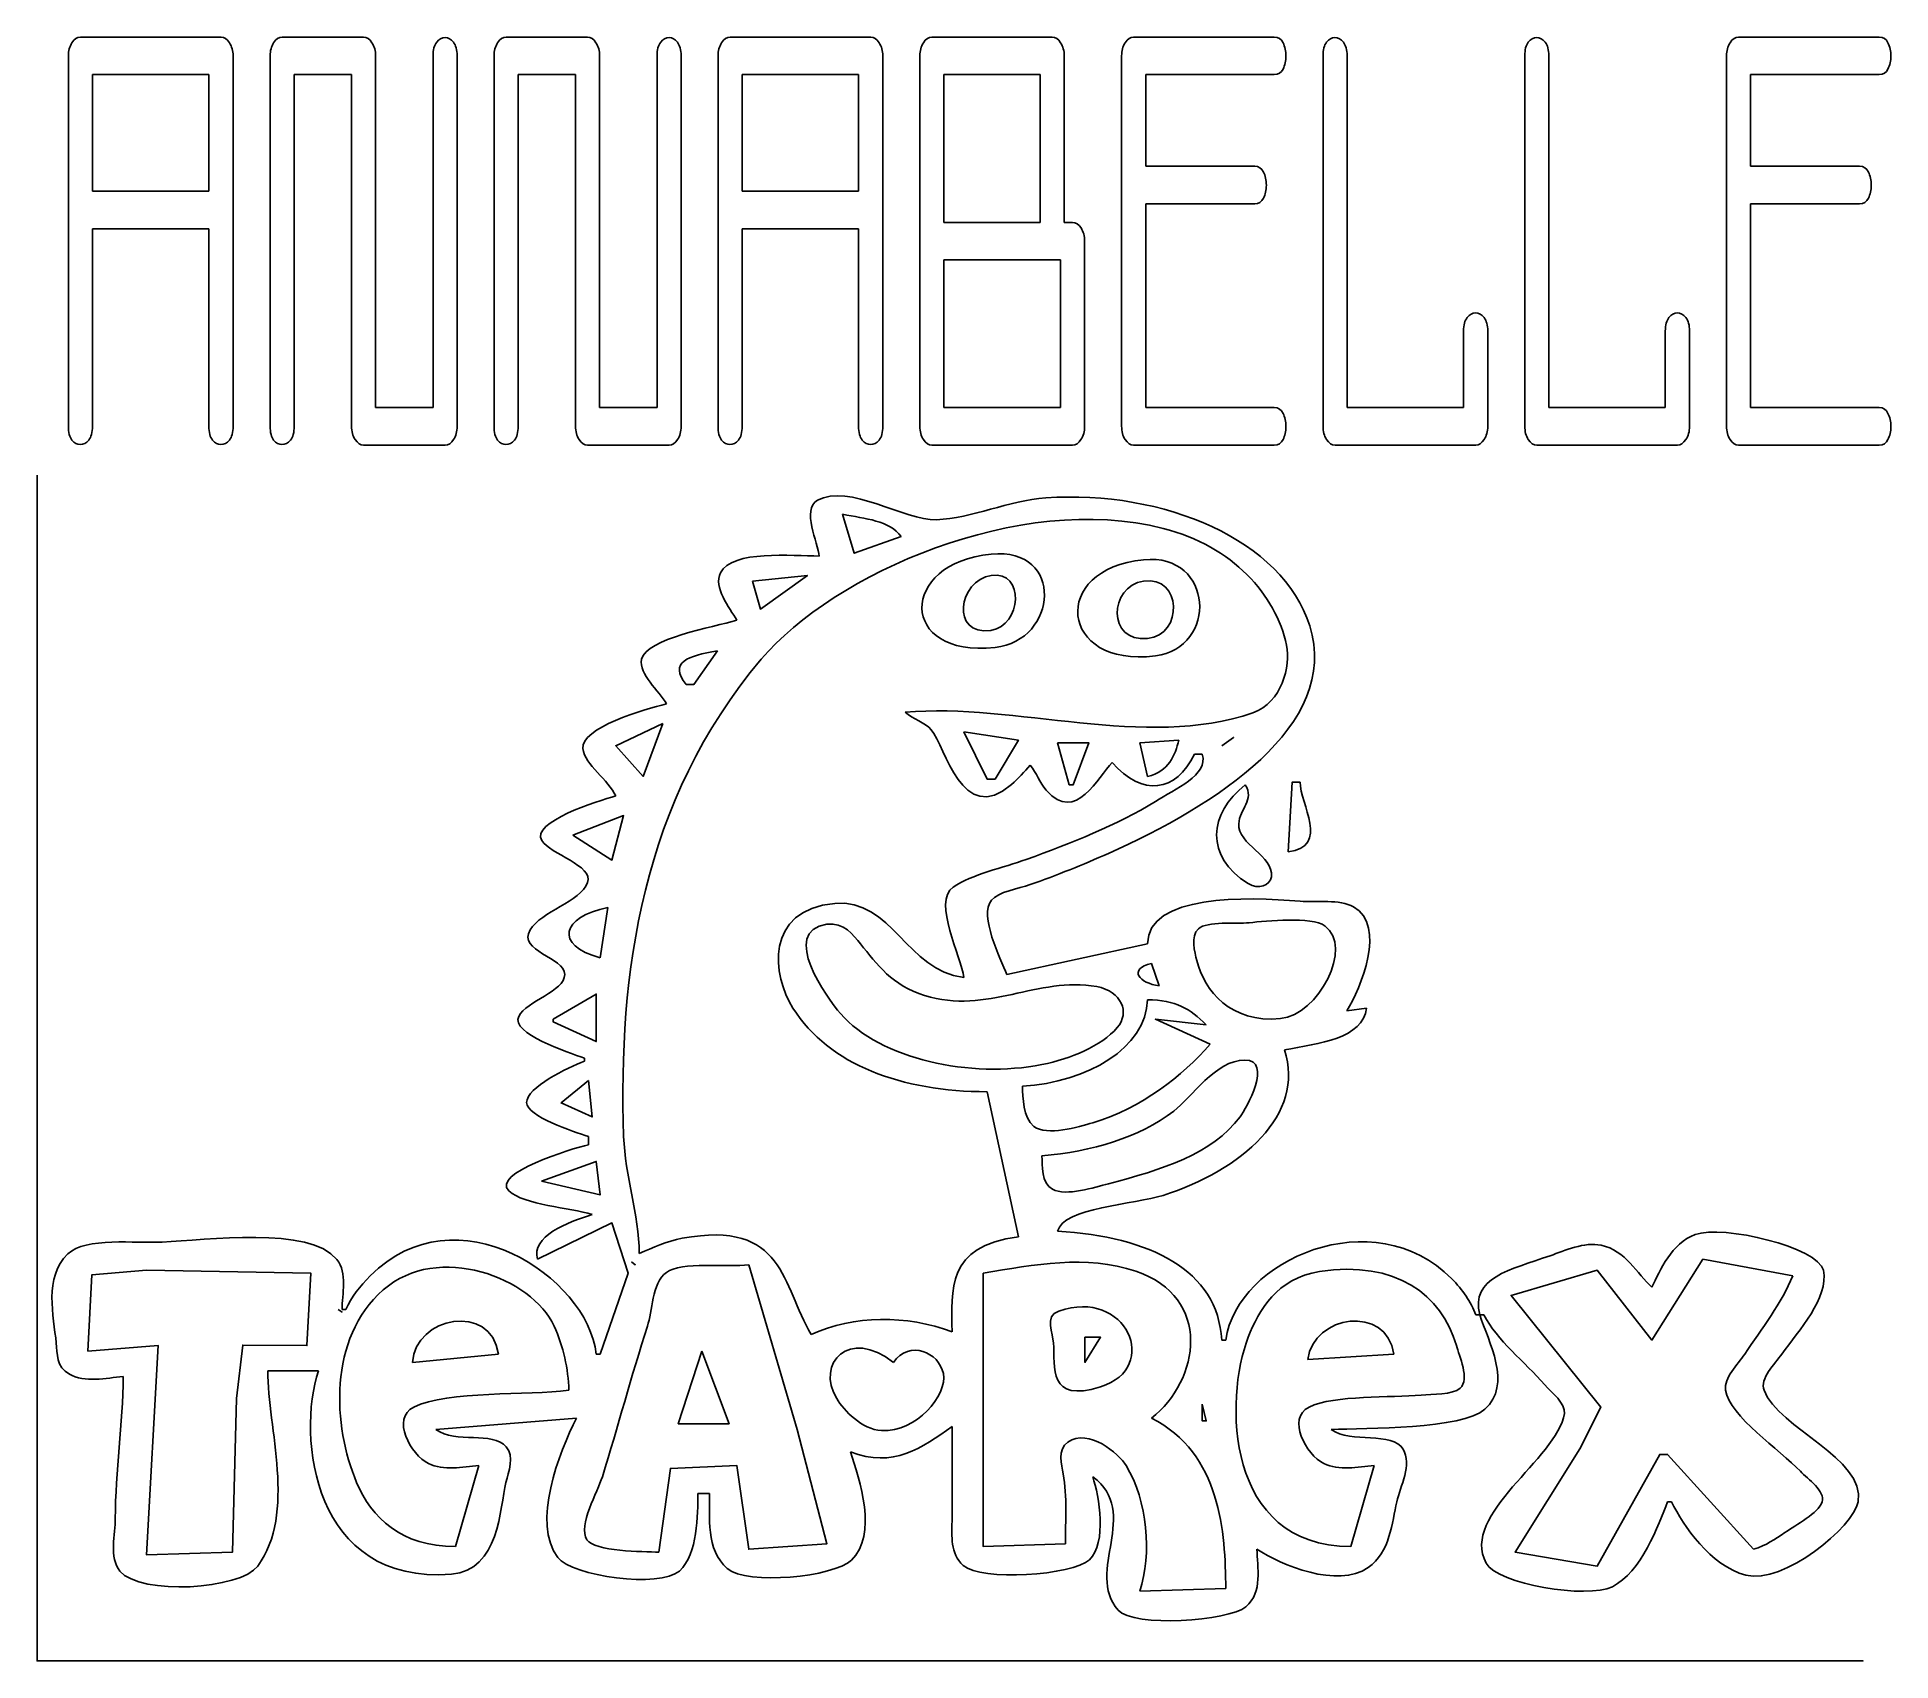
# Model space of a CAD drawing. Extents: x 5.5 to 95.9, y -1.2 to 78.
import ezdxf

# ---------------------------------------------------------------- set-up
doc = ezdxf.new("R2010")
doc.units = 0
doc.layers.add('Layer_1', color=7, linetype='CONTINUOUS')

msp = doc.modelspace()

# ---------------------------------------------------------------- linework, layer by layer
at = {"layer": 'Layer_1', "color": 7}
for points in [[(14.437309, 78.039146), (14.437309, 78.039146)], [(46.131899, 78.039146), (46.131899, 78.039146)], [(24.776428, 77.124719), (24.776428, 77.124719)], [(35.702482, 77.124719), (35.702482, 77.124719)], [(8.161599, 70.512704), (8.161599, 70.512704)], [(39.85619, 70.512704), (39.85619, 70.512704)], [(49.698669, 68.993347), (49.698669, 68.993347)], [(55.974379, 68.993347), (55.974379, 68.993347)], [(49.698669, 67.164493), (49.698669, 67.164493)], [(75.045312, 63.689668), (75.045312, 63.689668)], [(84.887792, 63.689668), (84.887792, 63.689668)], [(65.816858, 59.961618), (65.816858, 59.961618)], [(95.326238, 59.961618), (95.326238, 59.961618)], [(40.366298, 51.492032), (40.74777, 50.130659), (43.036601, 51.764306)], [(35.979374, 44.549024), (33.690543, 43.459923), (35.025694, 41.962412)], [(50.666036, 44.140612), (51.810449, 41.826275), (52.191921, 41.826275), (53.336337, 43.732199)], [(55.243696, 43.596061), (55.815904, 41.553999), (56.00664, 41.553999), (56.769583, 43.596061)], [(63.254603, 43.459923), (63.826811, 43.868335)], [(31.592449, 39.103529), (33.499807, 37.87829), (34.072015, 40.05649)], [(30.638775, 30.11844), (30.638775, 29.982306), (32.73687, 29.029343), (32.73687, 31.343679)], [(32.355398, 27.123422), (31.020247, 26.034323), (32.546134, 25.353635)], [(30.066567, 22.222476), (32.927606, 21.541788), (32.73687, 23.175437)], [(34.453493, 18.274492), (34.644229, 18.138358)], [(7.941206, 13.918105), (11.374452, 14.190379), (10.802245, 3.980072), (14.998433, 4.116207), (15.189169, 11.603767), (15.494995, 14.221279), (18.622415, 14.190364), (18.813151, 17.729937), (10.802245, 17.866071), (8.137244, 17.647843)], [(20.148303, 15.960148), (20.339038, 15.824013)], [(56.578847, 14.59879), (56.578847, 13.373553), (57.34179, 14.59879)], [(37.886733, 13.918103), (39.221882, 10.37853), (36.742317, 10.37853)], [(62.300924, 11.331491), (62.300924, 10.514666), (62.49166, 10.514666)]]:
    msp.add_lwpolyline(points, close=True, dxfattribs=at)
for points in [[(5.461634, 56.665255), (5.461634, -1.193152), (94.535283, -1.193152), (5.461634, -1.193152), (5.461634, -1.193152)], [(44.753246, 54.759326), (45.325453, 52.853402), (47.614283, 53.670227)], [(37.123789, 46.454948), (37.50526, 46.454948), (38.649677, 48.088595)], [(61.156508, 43.732196), (59.249149, 43.596058)], [(59.249149, 43.596058), (59.630621, 41.962408)], [(62.300926, 43.051509), (61.919454, 43.051509)], [(66.497112, 38.286701), (66.687848, 41.690137), (67.06932, 41.690137)], [(32.927599, 33.113482), (33.309071, 35.563954)], [(52.764129, 32.296655), (59.630621, 33.794167)], [(60.202835, 31.752088), (59.821363, 32.841189)], [(62.682401, 28.89321), (60.012099, 30.118447), (62.491665, 29.846171)], [(69.358149, 30.526869), (70.311831, 30.663004)], [(32.164673, 28.076394), (32.164673, 28.212528)], [(53.336358, 19.499731), (51.810453, 26.578879)], [(32.355409, 23.992272), (32.355409, 24.400684)], [(32.736881, 13.781965), (32.927617, 13.781965), (34.303012, 17.72995), (33.499824, 20.180425), (29.875842, 18.410637)], [(35.788642, 4.116191), (36.36085, 8.200315), (39.603358, 8.336449), (40.175566, 4.252326), (43.990284, 4.5246), (42.540692, 10.106235), (40.175566, 18.138344)], [(86.71512, 18.410627), (84.235548, 14.462641), (81.565257, 17.866077), (77.369059, 16.640841), (81.750078, 11.195344), (80.721442, 9.153281), (77.559792, 4.116196), (81.565257, 3.43551), (84.617028, 8.881008), (84.998495, 8.881008), (89.194692, 4.252334)], [(91.102052, 17.593804), (86.71512, 18.410627)], [(51.619721, 17.729942), (51.619721, 4.388474), (55.625173, 4.524609)], [(20.339049, 15.960163), (20.529785, 15.960163)], [(75.652427, 15.687887), (75.843174, 15.687887)], [(76.033908, 15.687887), (75.843174, 15.687887)], [(27.968472, 13.781945), (23.772284, 13.373532)], [(63.254603, 14.46265), (63.445339, 14.46265)], [(71.646982, 13.781945), (67.450797, 13.50967)], [(19.194599, 12.965144), (16.715033, 12.965144)], [(31.783186, 10.650808), (24.916694, 10.106257)], [(50.093828, 5.613723), (50.093828, 10.242395)], [(25.870377, 4.388464), (27.014792, 8.336449)], [(69.548889, 4.388467), (70.693302, 8.336453)], [(38.26821, 6.975098), (37.695998, 6.975098)], [(85.189222, 6.566681), (84.998488, 6.566681)], [(59.249153, 2.210273), (63.445344, 2.346407)]]:
    msp.add_lwpolyline(points, dxfattribs=at)
for points in [[(7.159292, 77.757784), (7.273669, 77.945359), (7.412126, 78.039146), (7.574663, 78.039146)], [(7.574663, 78.039146), (9.862211, 78.039146), (12.14976, 78.039146), (14.437309, 78.039146)], [(14.437309, 78.039146), (14.593826, 78.039146), (14.729273, 77.945359), (14.84365, 77.757784)], [(17.001772, 77.757784), (17.116149, 77.945359), (17.254606, 78.039146), (17.417142, 78.039146)], [(17.417142, 78.039146), (18.741512, 78.039146), (20.065883, 78.039146), (21.390253, 78.039146)], [(21.390253, 78.039146), (21.54677, 78.039146), (21.682217, 77.945359), (21.796595, 77.757784)], [(24.776428, 77.124719), (24.776428, 77.41546), (24.836626, 77.635861), (24.957023, 77.78592)], [(24.957023, 77.78592), (25.07742, 77.93598), (25.212868, 78.01101), (25.363365, 78.01101)], [(25.363365, 78.01101), (25.519881, 78.01101), (25.655328, 77.93598), (25.769705, 77.78592)], [(25.769705, 77.78592), (25.890103, 77.635861), (25.950302, 77.41546), (25.950302, 77.124719)], [(27.927827, 77.757784), (28.042204, 77.945359), (28.180661, 78.039146), (28.343198, 78.039146)], [(28.343198, 78.039146), (29.667568, 78.039146), (30.991939, 78.039146), (32.316309, 78.039146)], [(32.316309, 78.039146), (32.472825, 78.039146), (32.608272, 77.945359), (32.722649, 77.757784)], [(35.702482, 77.124719), (35.702482, 77.41546), (35.762681, 77.635861), (35.883079, 77.78592)], [(35.883079, 77.78592), (36.003476, 77.93598), (36.138923, 78.01101), (36.289419, 78.01101)], [(36.289419, 78.01101), (36.445936, 78.01101), (36.581383, 77.93598), (36.695761, 77.78592)], [(36.695761, 77.78592), (36.816158, 77.635861), (36.876356, 77.41546), (36.876356, 77.124719)], [(38.853883, 77.757784), (38.96826, 77.945359), (39.106717, 78.039146), (39.269254, 78.039146)], [(39.269254, 78.039146), (41.556802, 78.039146), (43.84435, 78.039146), (46.131899, 78.039146)], [(46.131899, 78.039146), (46.288416, 78.039146), (46.423863, 77.945359), (46.53824, 77.757784)], [(48.696362, 77.757784), (48.816759, 77.945359), (48.955216, 78.039146), (49.111733, 78.039146)], [(49.111733, 78.039146), (51.068189, 78.039146), (53.024645, 78.039146), (54.981101, 78.039146)], [(54.981101, 78.039146), (55.137617, 78.039146), (55.273064, 77.945359), (55.387442, 77.757784)], [(58.538842, 77.757784), (58.659239, 77.945359), (58.797696, 78.039146), (58.954213, 78.039146)], [(58.954213, 78.039146), (61.241761, 78.039146), (63.529309, 78.039146), (65.816858, 78.039146)], [(65.816858, 78.039146), (66.009494, 78.039146), (66.150961, 77.945359), (66.241259, 77.757784)], [(68.191695, 77.124719), (68.191695, 77.41546), (68.248884, 77.635861), (68.363261, 77.78592)], [(68.363261, 77.78592), (68.483658, 77.93598), (68.619106, 78.01101), (68.769603, 78.01101)], [(68.769603, 78.01101), (68.926119, 78.01101), (69.064575, 77.93598), (69.184972, 77.78592)], [(69.184972, 77.78592), (69.30537, 77.635861), (69.365569, 77.41546), (69.365569, 77.124719)], [(78.034175, 77.124719), (78.034175, 77.41546), (78.091363, 77.635861), (78.205741, 77.78592)], [(78.205741, 77.78592), (78.326138, 77.93598), (78.461585, 78.01101), (78.612082, 78.01101)], [(78.612082, 78.01101), (78.768598, 78.01101), (78.907055, 77.93598), (79.027452, 77.78592)], [(79.027452, 77.78592), (79.14785, 77.635861), (79.208049, 77.41546), (79.208049, 77.124719)], [(88.048221, 77.757784), (88.168618, 77.945359), (88.307075, 78.039146), (88.463591, 78.039146)], [(88.463591, 78.039146), (90.75114, 78.039146), (93.038689, 78.039146), (95.326238, 78.039146)], [(95.326238, 78.039146), (95.518873, 78.039146), (95.66034, 77.945359), (95.750639, 77.757784)], [(6.987726, 77.124719), (6.987726, 77.368566), (7.044914, 77.579588), (7.159292, 77.757784)], [(6.987726, 74.114142), (6.987726, 75.117668), (6.987726, 76.121193), (6.987726, 77.124719)], [(14.84365, 77.757784), (14.964047, 77.579588), (15.024246, 77.368566), (15.024246, 77.124719)], [(15.024246, 77.124719), (15.024246, 71.094187), (15.024246, 65.068344), (15.024246, 59.04719)], [(16.830206, 77.124719), (16.830206, 77.368566), (16.887395, 77.579588), (17.001772, 77.757784)], [(16.830206, 59.04719), (16.830206, 65.068344), (16.830206, 71.094187), (16.830206, 77.124719)], [(21.796595, 77.757784), (21.916992, 77.579588), (21.97719, 77.368566), (21.97719, 77.124719)], [(21.97719, 77.124719), (21.97719, 71.403686), (21.97719, 65.682652), (21.97719, 59.961618)], [(24.776428, 59.961618), (24.776428, 65.682652), (24.776428, 71.403686), (24.776428, 77.124719)], [(25.950302, 77.124719), (25.950302, 71.094187), (25.950302, 65.068344), (25.950302, 59.04719)], [(27.756261, 77.124719), (27.756261, 77.368566), (27.813449, 77.579588), (27.927827, 77.757784)], [(27.756261, 59.04719), (27.756261, 65.068344), (27.756261, 71.094187), (27.756261, 77.124719)], [(32.722649, 77.757784), (32.843047, 77.579588), (32.903245, 77.368566), (32.903245, 77.124719)], [(32.903245, 77.124719), (32.903245, 71.403686), (32.903245, 65.682652), (32.903245, 59.961618)], [(35.702482, 59.961618), (35.702482, 65.682652), (35.702482, 71.403686), (35.702482, 77.124719)], [(36.876356, 77.124719), (36.876356, 71.094187), (36.876356, 65.068344), (36.876356, 59.04719)], [(38.682317, 77.124719), (38.682317, 77.368566), (38.739505, 77.579588), (38.853883, 77.757784)], [(38.682317, 74.114142), (38.682317, 75.117668), (38.682317, 76.121193), (38.682317, 77.124719)], [(46.53824, 77.757784), (46.658638, 77.579588), (46.718836, 77.368566), (46.718836, 77.124719)], [(46.718836, 77.124719), (46.718836, 71.094187), (46.718836, 65.068344), (46.718836, 59.04719)], [(48.524796, 77.124719), (48.524796, 77.368566), (48.581985, 77.579588), (48.696362, 77.757784)], [(48.524796, 74.114142), (48.524796, 75.117668), (48.524796, 76.121193), (48.524796, 77.124719)], [(55.387442, 77.757784), (55.507839, 77.579588), (55.568038, 77.368566), (55.568038, 77.124719)], [(55.568038, 77.124719), (55.568038, 74.414262), (55.568038, 71.703805), (55.568038, 68.993347)], [(58.367276, 77.124719), (58.367276, 77.368566), (58.424464, 77.579588), (58.538842, 77.757784)], [(58.367276, 59.04719), (58.367276, 65.068344), (58.367276, 71.094187), (58.367276, 77.124719)], [(66.241259, 77.757784), (66.337577, 77.570209), (66.385736, 77.354498), (66.385736, 77.110651)], [(66.385736, 77.110651), (66.385736, 76.876182), (66.337577, 76.66516), (66.241259, 76.477586)], [(68.191695, 59.04719), (68.191695, 65.068344), (68.191695, 71.094187), (68.191695, 77.124719)], [(69.365569, 77.124719), (69.365569, 71.403686), (69.365569, 65.682652), (69.365569, 59.961618)], [(78.034175, 59.04719), (78.034175, 65.068344), (78.034175, 71.094187), (78.034175, 77.124719)], [(79.208049, 77.124719), (79.208049, 71.403686), (79.208049, 65.682652), (79.208049, 59.961618)], [(87.876654, 77.124719), (87.876654, 77.368566), (87.933843, 77.579588), (88.048221, 77.757784)], [(87.876654, 59.04719), (87.876654, 65.068344), (87.876654, 71.094187), (87.876654, 77.124719)], [(95.750639, 77.757784), (95.846956, 77.570209), (95.895115, 77.354498), (95.895115, 77.110651)], [(95.895115, 77.110651), (95.895115, 76.876182), (95.846956, 76.66516), (95.750639, 76.477586)], [(13.841342, 76.210291), (11.951105, 76.210291), (10.057857, 76.210291), (8.161599, 76.210291)], [(8.161599, 76.210291), (8.161599, 74.306406), (8.161599, 72.40721), (8.161599, 70.512704)], [(13.841342, 70.512704), (13.841342, 72.40721), (13.841342, 74.306406), (13.841342, 76.210291)], [(20.803316, 76.210291), (19.870237, 76.210291), (18.937158, 76.210291), (18.004079, 76.210291)], [(18.004079, 76.210291), (18.004079, 70.489258), (18.004079, 64.768224), (18.004079, 59.04719)], [(20.803316, 59.04719), (20.803316, 64.768224), (20.803316, 70.489258), (20.803316, 76.210291)], [(31.729372, 76.210291), (30.796293, 76.210291), (29.863214, 76.210291), (28.930135, 76.210291)], [(28.930135, 76.210291), (28.930135, 70.489258), (28.930135, 64.768224), (28.930135, 59.04719)], [(31.729372, 59.04719), (31.729372, 64.768224), (31.729372, 70.489258), (31.729372, 76.210291)], [(45.535932, 76.210291), (43.645695, 76.210291), (41.752447, 76.210291), (39.85619, 76.210291)], [(39.85619, 76.210291), (39.85619, 74.306406), (39.85619, 72.40721), (39.85619, 70.512704)], [(45.535932, 70.512704), (45.535932, 72.40721), (45.535932, 74.306406), (45.535932, 76.210291)], [(54.394164, 76.210291), (52.829, 76.210291), (51.263835, 76.210291), (49.698669, 76.210291)], [(49.698669, 76.210291), (49.698669, 73.809333), (49.698669, 71.403685), (49.698669, 68.993347)], [(54.394164, 68.993347), (54.394164, 71.403685), (54.394164, 73.809333), (54.394164, 76.210291)], [(65.816858, 76.210291), (63.727965, 76.210291), (61.636062, 76.210291), (59.541149, 76.210291)], [(59.541149, 76.210291), (59.541149, 74.719071), (59.541149, 73.227851), (59.541149, 71.736631)], [(66.241259, 76.477586), (66.150961, 76.299389), (66.009494, 76.210291), (65.816858, 76.210291)], [(95.326238, 76.210291), (93.237345, 76.210291), (91.145442, 76.210291), (89.050528, 76.210291)], [(89.050528, 76.210291), (89.050528, 74.719071), (89.050528, 73.227851), (89.050528, 71.736631)], [(95.750639, 76.477586), (95.66034, 76.299389), (95.518873, 76.210291), (95.326238, 76.210291)], [(6.987726, 71.089497), (6.987726, 72.102401), (6.987726, 73.110616), (6.987726, 74.114142)], [(38.682317, 71.089497), (38.682317, 72.102401), (38.682317, 73.110616), (38.682317, 74.114142)], [(48.524796, 71.089497), (48.524796, 72.102401), (48.524796, 73.110616), (48.524796, 74.114142)], [(59.541149, 71.736631), (61.317009, 71.736631), (63.08986, 71.736631), (64.8597, 71.736631)], [(64.8597, 71.736631), (65.046316, 71.736631), (65.187783, 71.642843), (65.284101, 71.455269)], [(65.284101, 71.455269), (65.380418, 71.267693), (65.428577, 71.051982), (65.428577, 70.808135)], [(89.050528, 71.736631), (90.826388, 71.736631), (92.599238, 71.736631), (94.369079, 71.736631)], [(94.369079, 71.736631), (94.555695, 71.736631), (94.697162, 71.642843), (94.793479, 71.455269)], [(94.793479, 71.455269), (94.889797, 71.267693), (94.937956, 71.051982), (94.937956, 70.808135)], [(6.987726, 68.078921), (6.987726, 69.082446), (6.987726, 70.085971), (6.987726, 71.089497)], [(38.682317, 68.078921), (38.682317, 69.082446), (38.682317, 70.085971), (38.682317, 71.089497)], [(48.524796, 68.078921), (48.524796, 69.082446), (48.524796, 70.085971), (48.524796, 71.089497)], [(65.428577, 70.808135), (65.428577, 70.573667), (65.380418, 70.362645), (65.284101, 70.175069)], [(94.937956, 70.808135), (94.937956, 70.573667), (94.889797, 70.362645), (94.793479, 70.175069)], [(8.161599, 70.512704), (10.057857, 70.512704), (11.951105, 70.512704), (13.841342, 70.512704)], [(39.85619, 70.512704), (41.752447, 70.512704), (43.645695, 70.512704), (45.535932, 70.512704)], [(62.204939, 69.907775), (61.320019, 69.907775), (60.432089, 69.907775), (59.541149, 69.907775)], [(59.541149, 69.907775), (59.541149, 66.5877), (59.541149, 63.272314), (59.541149, 59.961618)], [(64.8597, 69.907775), (63.97478, 69.907775), (63.089859, 69.907775), (62.204939, 69.907775)], [(65.284101, 70.175069), (65.187783, 69.996873), (65.046316, 69.907775), (64.8597, 69.907775)], [(91.714318, 69.907775), (90.829398, 69.907775), (89.941468, 69.907775), (89.050528, 69.907775)], [(89.050528, 69.907775), (89.050528, 66.5877), (89.050528, 63.272314), (89.050528, 59.961618)], [(94.369079, 69.907775), (93.484159, 69.907775), (92.599239, 69.907775), (91.714318, 69.907775)], [(94.793479, 70.175069), (94.697162, 69.996873), (94.555695, 69.907775), (94.369079, 69.907775)], [(49.698669, 68.993347), (51.263835, 68.993347), (52.829, 68.993347), (54.394164, 68.993347)], [(55.568038, 68.993347), (55.706495, 68.993347), (55.841942, 68.993347), (55.974379, 68.993347)], [(55.974379, 68.993347), (56.136915, 68.993347), (56.275372, 68.904249), (56.38975, 68.726053)], [(6.987726, 65.068343), (6.987726, 66.071869), (6.987726, 67.075395), (6.987726, 68.078921)], [(13.841342, 68.68385), (11.951105, 68.68385), (10.057857, 68.68385), (8.161599, 68.68385)], [(8.161599, 68.68385), (8.161599, 65.466941), (8.161599, 62.254721), (8.161599, 59.04719)], [(13.841342, 59.04719), (13.841342, 62.254721), (13.841342, 65.466941), (13.841342, 68.68385)], [(38.682317, 65.068343), (38.682317, 66.071869), (38.682317, 67.075395), (38.682317, 68.078921)], [(45.535932, 68.68385), (43.645695, 68.68385), (41.752447, 68.68385), (39.85619, 68.68385)], [(39.85619, 68.68385), (39.85619, 65.466941), (39.85619, 62.254721), (39.85619, 59.04719)], [(45.535932, 59.04719), (45.535932, 62.254721), (45.535932, 65.466941), (45.535932, 68.68385)], [(48.524796, 65.068343), (48.524796, 66.071869), (48.524796, 67.075395), (48.524796, 68.078921)], [(56.38975, 68.726053), (56.504127, 68.547857), (56.561316, 68.332146), (56.561316, 68.078921)], [(56.561316, 68.078921), (56.561316, 65.068343), (56.561316, 62.057766), (56.561316, 59.04719)], [(49.698669, 67.164493), (49.698669, 64.763534), (49.698669, 62.362576), (49.698669, 59.961618)], [(52.543055, 67.164493), (51.597937, 67.164493), (50.649808, 67.164493), (49.698669, 67.164493)], [(55.387442, 67.164493), (54.442323, 67.164493), (53.494194, 67.164493), (52.543055, 67.164493)], [(55.387442, 59.961618), (55.387442, 62.362576), (55.387442, 64.763534), (55.387442, 67.164493)], [(6.987726, 62.057766), (6.987726, 63.061292), (6.987726, 64.064818), (6.987726, 65.068343)], [(38.682317, 62.057766), (38.682317, 63.061292), (38.682317, 64.064818), (38.682317, 65.068343)], [(48.524796, 62.057766), (48.524796, 63.061292), (48.524796, 64.064818), (48.524796, 65.068343)], [(75.045312, 63.689668), (75.045312, 63.989788), (75.105511, 64.210188), (75.225908, 64.350869)], [(75.225908, 64.350869), (75.346305, 64.50093), (75.481752, 64.57596), (75.632248, 64.57596)], [(75.632248, 64.57596), (75.788765, 64.57596), (75.927222, 64.50093), (76.047619, 64.350869)], [(76.047619, 64.350869), (76.168016, 64.20081), (76.228215, 63.980409), (76.228215, 63.689668)], [(84.887792, 63.689668), (84.887792, 63.989788), (84.94799, 64.210188), (85.068387, 64.350869)], [(85.068387, 64.350869), (85.188785, 64.50093), (85.324231, 64.57596), (85.474728, 64.57596)], [(85.474728, 64.57596), (85.631245, 64.57596), (85.769702, 64.50093), (85.890099, 64.350869)], [(85.890099, 64.350869), (86.010496, 64.20081), (86.070694, 63.980409), (86.070694, 63.689668)], [(75.045312, 61.818609), (75.045312, 62.446985), (75.045312, 63.070671), (75.045312, 63.689668)], [(76.228215, 63.689668), (76.228215, 62.658006), (76.228215, 61.626345), (76.228215, 60.594682)], [(84.887792, 61.818609), (84.887792, 62.446985), (84.887792, 63.070671), (84.887792, 63.689668)], [(86.070694, 63.689668), (86.070694, 62.658006), (86.070694, 61.626345), (86.070694, 60.594682)], [(6.987726, 59.04719), (6.987726, 60.050716), (6.987726, 61.054241), (6.987726, 62.057766)], [(38.682317, 59.04719), (38.682317, 60.050716), (38.682317, 61.054241), (38.682317, 62.057766)], [(48.524796, 59.04719), (48.524796, 60.050716), (48.524796, 61.054241), (48.524796, 62.057766)], [(75.045312, 59.961618), (75.045312, 60.580615), (75.045312, 61.199612), (75.045312, 61.818609)], [(84.887792, 59.961618), (84.887792, 60.580615), (84.887792, 61.199612), (84.887792, 61.818609)], [(76.228215, 60.594682), (76.228215, 60.078852), (76.228215, 59.563021), (76.228215, 59.04719)], [(86.070694, 60.594682), (86.070694, 60.078852), (86.070694, 59.563021), (86.070694, 59.04719)], [(21.97719, 59.961618), (22.910269, 59.961618), (23.843349, 59.961618), (24.776428, 59.961618)], [(32.903245, 59.961618), (33.836324, 59.961618), (34.769403, 59.961618), (35.702482, 59.961618)], [(49.698669, 59.961618), (50.649808, 59.961618), (51.597937, 59.961618), (52.543055, 59.961618)], [(52.543055, 59.961618), (53.494194, 59.961618), (54.442323, 59.961618), (55.387442, 59.961618)], [(59.541149, 59.961618), (61.636062, 59.961618), (63.727965, 59.961618), (65.816858, 59.961618)], [(65.816858, 59.961618), (66.009494, 59.961618), (66.150961, 59.86783), (66.241259, 59.680254)], [(69.365569, 59.961618), (71.261827, 59.961618), (73.155074, 59.961618), (75.045312, 59.961618)], [(79.208049, 59.961618), (81.104306, 59.961618), (82.997554, 59.961618), (84.887792, 59.961618)], [(89.050528, 59.961618), (91.145442, 59.961618), (93.237345, 59.961618), (95.326238, 59.961618)], [(95.326238, 59.961618), (95.518873, 59.961618), (95.66034, 59.86783), (95.750639, 59.680254)], [(7.159292, 58.371921), (7.044914, 58.52198), (6.987726, 58.74707), (6.987726, 59.04719)], [(8.161599, 59.04719), (8.161599, 58.74707), (8.101401, 58.52198), (7.981004, 58.371921)], [(14.021938, 58.371921), (13.901541, 58.52198), (13.841342, 58.74707), (13.841342, 59.04719)], [(15.024246, 59.04719), (15.024246, 58.74707), (14.964047, 58.52198), (14.84365, 58.371921)], [(17.001772, 58.371921), (16.887395, 58.52198), (16.830206, 58.74707), (16.830206, 59.04719)], [(18.004079, 59.04719), (18.004079, 58.74707), (17.94388, 58.52198), (17.823483, 58.371921)], [(20.974882, 58.400056), (20.860505, 58.587631), (20.803316, 58.803342), (20.803316, 59.04719)], [(25.950302, 59.04719), (25.950302, 58.793964), (25.893113, 58.578252), (25.778736, 58.400056)], [(27.927827, 58.371921), (27.813449, 58.52198), (27.756261, 58.74707), (27.756261, 59.04719)], [(28.930135, 59.04719), (28.930135, 58.74707), (28.869936, 58.52198), (28.749539, 58.371921)], [(31.900938, 58.400056), (31.786561, 58.587631), (31.729372, 58.803342), (31.729372, 59.04719)], [(36.876356, 59.04719), (36.876356, 58.793964), (36.819168, 58.578252), (36.70479, 58.400056)], [(38.853883, 58.371921), (38.739505, 58.52198), (38.682317, 58.74707), (38.682317, 59.04719)], [(39.85619, 59.04719), (39.85619, 58.74707), (39.795991, 58.52198), (39.675594, 58.371921)], [(45.716529, 58.371921), (45.596131, 58.52198), (45.535932, 58.74707), (45.535932, 59.04719)], [(46.718836, 59.04719), (46.718836, 58.74707), (46.658638, 58.52198), (46.53824, 58.371921)], [(48.696362, 58.400056), (48.581985, 58.578252), (48.524796, 58.793964), (48.524796, 59.04719)], [(56.561316, 59.04719), (56.561316, 58.793964), (56.501117, 58.578252), (56.38072, 58.400056)], [(58.538842, 58.400056), (58.424464, 58.587631), (58.367276, 58.803342), (58.367276, 59.04719)], [(66.241259, 59.680254), (66.337577, 59.49268), (66.385736, 59.276969), (66.385736, 59.033122)], [(66.385736, 59.033122), (66.385736, 58.798653), (66.337577, 58.587631), (66.241259, 58.400056)], [(68.363261, 58.400056), (68.248884, 58.587631), (68.191695, 58.803342), (68.191695, 59.04719)], [(76.228215, 59.04719), (76.228215, 58.793964), (76.168016, 58.578252), (76.047619, 58.400056)], [(78.205741, 58.400056), (78.091363, 58.587631), (78.034175, 58.803342), (78.034175, 59.04719)], [(86.070694, 59.04719), (86.070694, 58.793964), (86.010496, 58.578252), (85.890099, 58.400056)], [(88.048221, 58.400056), (87.933843, 58.587631), (87.876654, 58.803342), (87.876654, 59.04719)], [(95.750639, 59.680254), (95.846956, 59.49268), (95.895115, 59.276969), (95.895115, 59.033122)], [(95.895115, 59.033122), (95.895115, 58.798653), (95.846956, 58.587631), (95.750639, 58.400056)], [(7.565633, 58.160898), (7.415136, 58.160898), (7.279689, 58.231239), (7.159292, 58.371921)], [(7.981004, 58.371921), (7.860606, 58.231239), (7.722149, 58.160898), (7.565633, 58.160898)], [(14.428279, 58.160898), (14.277783, 58.160898), (14.142336, 58.231239), (14.021938, 58.371921)], [(14.84365, 58.371921), (14.723253, 58.231239), (14.584796, 58.160898), (14.428279, 58.160898)], [(17.408112, 58.160898), (17.257616, 58.160898), (17.122169, 58.231239), (17.001772, 58.371921)], [(17.823483, 58.371921), (17.703086, 58.231239), (17.564629, 58.160898), (17.408112, 58.160898)], [(21.390253, 58.132762), (21.233737, 58.132762), (21.09528, 58.22186), (20.974882, 58.400056)], [(25.363365, 58.132762), (24.038994, 58.132762), (22.714624, 58.132762), (21.390253, 58.132762)], [(25.778736, 58.400056), (25.664357, 58.22186), (25.5259, 58.132762), (25.363365, 58.132762)], [(28.334168, 58.160898), (28.183671, 58.160898), (28.048224, 58.231239), (27.927827, 58.371921)], [(28.749539, 58.371921), (28.629141, 58.231239), (28.490684, 58.160898), (28.334168, 58.160898)], [(32.316309, 58.132762), (32.159792, 58.132762), (32.021335, 58.22186), (31.900938, 58.400056)], [(36.289419, 58.132762), (34.965049, 58.132762), (33.640679, 58.132762), (32.316309, 58.132762)], [(36.70479, 58.400056), (36.590413, 58.22186), (36.451956, 58.132762), (36.289419, 58.132762)], [(39.260223, 58.160898), (39.109727, 58.160898), (38.97428, 58.231239), (38.853883, 58.371921)], [(39.675594, 58.371921), (39.555197, 58.231239), (39.41674, 58.160898), (39.260223, 58.160898)], [(46.12287, 58.160898), (45.972373, 58.160898), (45.836926, 58.231239), (45.716529, 58.371921)], [(46.53824, 58.371921), (46.417843, 58.231239), (46.279386, 58.160898), (46.12287, 58.160898)], [(49.111733, 58.132762), (48.955216, 58.132762), (48.816759, 58.22186), (48.696362, 58.400056)], [(55.974379, 58.132762), (53.68683, 58.132762), (51.399281, 58.132762), (49.111733, 58.132762)], [(56.38072, 58.400056), (56.266343, 58.22186), (56.130896, 58.132762), (55.974379, 58.132762)], [(58.954213, 58.132762), (58.797696, 58.132762), (58.659239, 58.22186), (58.538842, 58.400056)], [(65.816858, 58.132762), (63.529309, 58.132762), (61.241761, 58.132762), (58.954213, 58.132762)], [(66.241259, 58.400056), (66.150961, 58.22186), (66.009494, 58.132762), (65.816858, 58.132762)], [(68.778632, 58.132762), (68.616096, 58.132762), (68.477639, 58.22186), (68.363261, 58.400056)], [(75.641279, 58.132762), (73.35373, 58.132762), (71.066181, 58.132762), (68.778632, 58.132762)], [(76.047619, 58.400056), (75.933242, 58.22186), (75.797795, 58.132762), (75.641279, 58.132762)], [(78.621112, 58.132762), (78.458575, 58.132762), (78.320118, 58.22186), (78.205741, 58.400056)], [(85.483758, 58.132762), (83.19621, 58.132762), (80.908661, 58.132762), (78.621112, 58.132762)], [(85.890099, 58.400056), (85.775721, 58.22186), (85.640275, 58.132762), (85.483758, 58.132762)], [(88.463591, 58.132762), (88.307075, 58.132762), (88.168618, 58.22186), (88.048221, 58.400056)], [(95.326238, 58.132762), (93.038689, 58.132762), (90.75114, 58.132762), (88.463591, 58.132762)], [(95.750639, 58.400056), (95.66034, 58.22186), (95.518873, 58.132762), (95.326238, 58.132762)], [(43.533109, 55.436128), (45.055562, 56.288964), (47.811314, 54.426115), (49.330907, 54.490413)], [(60.393568, 54.066356), (53.376394, 55.863069), (44.316823, 51.850203), (40.786683, 47.680191)], [(43.608825, 52.717264), (43.571442, 53.337984), (42.738115, 54.990773), (43.533109, 55.436128)], [(49.330907, 54.490413), (51.08396, 54.564581), (52.844452, 55.422538), (54.671511, 55.552934)], [(54.671511, 55.552934), (60.418002, 55.963046), (66.234871, 53.484685), (67.54351, 49.313829)], [(47.614283, 53.670227), (47.044938, 54.451763), (45.854937, 54.53783), (44.753246, 54.759326)], [(66.413192, 48.360878), (65.889621, 50.830329), (63.794006, 53.195704), (60.393568, 54.066356)], [(38.798848, 51.894448), (39.371627, 53.033404), (42.301712, 52.717264), (43.608825, 52.717264)], [(52.191732, 48.253936), (47.455759, 47.734734), (47.487804, 52.379798), (52.001185, 52.811912)], [(52.001185, 52.811912), (55.609528, 53.157373), (55.260289, 48.590318), (52.191732, 48.253936)], [(60.012093, 47.847415), (55.320944, 47.241849), (54.828464, 52.09523), (59.439885, 52.539637)], [(59.439885, 52.539637), (62.884384, 52.871609), (63.075693, 48.242881), (60.012093, 47.847415)], [(39.603372, 49.586103), (39.215797, 50.207341), (38.450754, 51.202655), (38.798848, 51.894448)], [(52.003284, 51.768295), (50.417888, 51.530681), (49.991784, 48.801234), (51.993783, 49.090826)], [(51.993783, 49.090826), (53.486672, 49.306795), (53.677599, 52.019238), (52.003284, 51.768295)], [(59.62776, 48.691219), (61.400077, 48.876691), (61.301848, 51.773654), (59.442174, 51.496003)], [(59.442174, 51.495945), (57.72498, 51.239643), (57.648494, 48.484083), (59.62776, 48.691219)], [(34.95304, 47.678083), (35.168954, 48.691448), (38.441981, 49.246019), (39.603372, 49.586103)], [(67.54351, 49.313829), (69.074357, 44.434949), (62.917212, 40.516356), (57.723285, 38.208418)], [(38.649677, 48.088595), (37.197032, 47.848627), (36.270626, 47.548103), (37.123789, 46.454948)], [(64.772099, 45.066788), (66.176297, 45.552745), (66.625289, 47.360895), (66.413192, 48.360878)], [(40.786683, 47.680191), (34.945779, 40.78061), (33.80327, 32.311637), (34.074878, 24.400689)], [(36.170127, 45.501981), (35.796475, 46.139267), (34.799499, 46.957657), (34.95304, 47.678083)], [(32.082084, 43.323264), (31.954099, 44.305128), (35.094947, 45.259126), (36.170127, 45.501981)], [(47.805001, 45.093569), (53.151707, 45.575851), (59.525337, 43.251182), (64.772099, 45.066788)], [(49.08026, 44.239457), (48.782521, 44.586499), (48.179224, 44.784837), (47.805001, 45.093569)], [(53.000264, 41.568562), (50.559988, 39.498321), (49.784457, 43.418317), (49.08026, 44.239457)], [(59.630621, 41.962408), (60.676044, 42.195884), (60.984273, 43.017883), (61.156508, 43.732196)], [(33.69056, 41.009446), (33.345328, 41.787608), (32.186799, 42.520979), (32.082084, 43.323264)], [(53.908548, 42.506959), (53.613288, 42.194659), (53.340537, 41.85731), (53.000264, 41.568562)], [(54.687895, 41.28921), (54.351818, 41.670123), (54.245006, 42.125365), (53.908548, 42.506959)], [(57.914001, 42.643097), (57.217625, 41.978744), (56.154081, 39.626156), (54.687895, 41.28921)], [(61.919454, 43.051509), (61.025095, 41.180707), (59.365501, 40.962888), (57.914001, 42.643097)], [(60.012096, 40.744523), (60.977601, 41.347749), (62.619073, 42.020132), (62.300926, 43.051509)], [(67.06932, 41.690137), (67.069511, 40.641607), (68.534743, 38.517998), (66.497112, 38.286701)], [(30.082981, 38.836012), (29.53309, 39.732341), (32.782658, 40.764262), (33.69056, 41.009446)], [(53.717812, 37.913408), (55.889149, 38.713353), (58.166726, 39.591439), (60.012096, 40.744523)], [(64.547983, 36.735826), (62.401632, 38.049825), (62.621359, 40.148927), (64.399018, 41.554001)], [(64.399018, 41.554003), (64.868419, 40.802523), (64.121878, 40.392886), (64.078963, 39.648077)], [(64.078963, 39.648077), (64.021551, 38.650191), (65.798638, 38.086036), (65.670653, 37.069498)], [(32.315927, 36.789184), (32.618051, 37.610094), (30.483717, 38.183233), (30.082981, 38.836012)], [(57.723285, 38.208418), (56.494755, 37.662644), (55.209577, 37.140965), (53.908567, 36.688307)], [(50.157345, 36.566329), (51.036638, 37.186437), (52.626803, 37.511531), (53.717812, 37.913408)], [(29.510202, 34.474848), (30.050365, 35.382477), (31.965545, 35.836904), (32.315927, 36.789184)], [(50.666038, 32.160514), (50.558269, 33.134714), (49.118408, 35.833503), (50.157345, 36.566329)], [(53.908567, 36.688307), (53.332164, 36.487777), (52.359411, 36.33789), (52.013988, 35.918722)], [(59.630621, 33.794167), (59.640341, 36.221769), (64.460816, 36.094072), (67.06932, 35.875027)], [(65.670653, 37.069498), (65.613623, 36.618067), (65.034932, 36.437684), (64.547983, 36.735826)], [(33.309071, 35.563954), (31.041985, 35.109801), (30.668714, 33.733724), (32.927599, 33.113482)], [(42.333169, 30.663002), (41.333714, 32.2343), (40.922105, 35.448506), (44.371754, 35.768292)], [(44.371754, 35.768292), (47.149441, 36.025728), (47.911431, 32.456476), (50.666038, 32.160514)], [(52.013988, 35.918722), (51.400772, 35.174596), (52.45249, 33.088288), (52.764153, 32.29665)], [(67.06932, 35.875027), (67.87823, 35.80724), (69.000711, 35.987205), (69.681834, 35.599076)], [(69.681834, 35.599076), (71.308992, 34.671436), (70.033172, 31.615286), (69.358149, 30.526869)], [(31.200313, 32.294608), (31.200504, 33.142743), (28.891073, 33.434894), (29.510202, 34.474848)], [(43.993141, 34.751078), (41.65739, 34.397938), (44.004598, 31.134859), (44.651751, 30.390733)], [(45.625268, 33.794032), (45.292433, 34.202444), (44.803197, 34.873603), (43.993141, 34.751078)], [(62.115527, 34.528892), (61.708879, 34.162409), (61.93166, 33.394321), (62.03695, 32.977333)], [(64.589754, 34.825535), (63.960897, 34.766579), (62.542776, 34.913892), (62.115527, 34.528892)], [(68.289462, 34.665028), (67.60949, 35.150221), (65.460469, 34.907079), (64.589759, 34.825528)], [(66.115645, 30.144721), (67.972078, 30.31218), (69.687371, 33.66714), (68.289462, 34.665028)], [(48.758677, 31.271271), (47.173471, 31.7615), (46.446004, 32.786616), (45.625268, 33.794032)], [(59.821363, 32.841189), (58.658065, 32.565373), (59.233706, 31.86236), (60.202835, 31.752088)], [(62.03695, 32.977333), (62.410793, 31.497519), (63.691584, 29.926084), (66.115645, 30.144721)], [(28.955733, 30.25663), (29.322517, 30.997763), (31.200313, 31.478328), (31.200313, 32.294608)], [(57.150292, 31.708814), (54.278, 32.226682), (51.817317, 30.325659), (48.758677, 31.271271)], [(58.153943, 29.710046), (58.7828, 30.435659), (58.378059, 31.487455), (57.150292, 31.708814)], [(59.630628, 31.071408), (59.560241, 28.71378), (56.703021, 27.036568), (53.527078, 26.851148)], [(62.491665, 29.846171), (61.723381, 30.624059), (60.983707, 31.059972), (59.630628, 31.071408)], [(32.164673, 28.212528), (31.350803, 28.521832), (28.538976, 29.414484), (28.955733, 30.25663)], [(51.810453, 26.578879), (47.633911, 26.587046), (44.112354, 27.866196), (42.333169, 30.663002)], [(44.651751, 30.390733), (46.599356, 28.151272), (51.025, 27.213284), (54.480752, 27.90568)], [(70.311831, 30.663004), (70.154665, 29.175295), (67.977604, 28.930384), (66.306376, 28.620942)], [(54.480752, 27.90568), (55.897539, 28.189662), (57.360292, 28.794385), (58.153943, 29.710046)], [(29.343117, 26.046994), (29.343117, 26.808411), (31.345844, 27.738638), (32.164673, 28.076394)], [(56.960325, 25.06448), (59.3491, 25.784648), (61.329893, 27.348187), (62.682401, 28.89321)], [(66.306376, 28.620942), (67.358475, 25.46691), (64.211907, 22.731229), (60.393565, 21.523009)], [(64.370794, 28.125939), (62.977088, 28.125939), (61.742265, 26.272699), (60.910655, 25.638162)], [(64.14668, 25.353635), (64.437171, 25.743534), (65.775373, 28.125939), (64.370794, 28.125939)], [(53.527078, 26.851148), (53.559885, 26.306734), (53.54844, 25.317152), (54.087461, 24.891177)], [(32.355409, 24.400684), (31.629087, 24.618777), (29.343117, 25.394079), (29.343117, 26.046994)], [(60.910655, 25.638162), (59.198611, 24.331652), (56.922369, 23.672748), (54.480758, 23.447711)], [(57.723268, 22.093688), (60.317849, 22.764302), (62.789976, 23.532798), (64.14668, 25.353635)], [(54.087461, 24.891177), (54.713837, 24.396453), (56.26967, 24.856195), (56.960325, 25.06448)], [(28.476223, 21.745731), (27.592162, 22.581752), (31.535054, 23.806989), (32.355409, 23.992272)], [(34.074878, 24.400689), (34.140678, 22.483332), (34.834579, 20.600958), (34.834962, 18.682918)], [(54.480758, 23.447711), (54.493918, 22.992196), (54.438023, 22.130854), (55.002994, 21.818419)], [(21.714082, 17.593814), (25.877447, 21.803183), (32.303529, 17.568751), (32.736881, 13.781965)], [(32.546145, 20.588837), (31.454944, 20.934082), (29.215515, 21.046667), (28.476223, 21.745731)], [(55.002994, 21.818419), (55.653212, 21.45888), (57.064848, 21.923519), (57.723268, 22.093688)], [(60.393565, 21.523009), (59.014925, 21.086689), (55.501762, 20.926728), (55.243696, 19.772009)], [(63.445339, 14.46265), (63.998091, 18.398791), (70.682236, 21.291985), (74.467969, 17.457538)], [(11.565199, 19.239716), (13.691046, 19.343591), (18.774387, 20.040747), (20.087679, 18.396343)], [(29.875842, 18.410637), (29.538431, 19.50423), (31.325817, 20.212962), (32.546145, 20.588837)], [(36.933073, 19.429624), (41.962207, 20.347191), (41.785202, 17.126587), (43.227356, 14.734924)], [(86.341838, 19.61096), (87.692445, 20.11004), (92.372916, 18.984591), (92.59894, 17.865951)], [(6.957661, 18.662763), (7.82012, 19.501642), (10.295184, 19.177636), (11.565199, 19.239716)], [(30.686647, 15.143323), (29.602506, 17.502449), (25.020649, 19.258895), (22.347352, 16.907664)], [(34.834978, 18.682911), (35.513615, 18.974246), (36.155252, 19.287769), (36.933073, 19.429624)], [(50.093848, 14.871059), (50.093848, 16.91421), (49.774938, 19.046665), (53.336358, 19.499731)], [(55.243696, 19.772009), (59.753264, 19.517978), (63.049371, 17.872756), (63.254603, 14.46265)], [(79.276412, 18.580126), (79.980614, 18.825583), (80.940587, 19.260814), (81.755221, 19.091596)], [(81.755221, 19.091596), (82.962762, 18.840966), (83.499882, 17.687882), (84.235542, 17.04926)], [(84.235542, 17.04926), (84.622935, 17.861457), (85.204301, 19.190567), (86.341838, 19.61096)], [(6.398406, 14.326515), (6.265116, 15.623224), (5.781126, 17.518257), (6.957661, 18.662763)], [(20.087679, 18.396343), (20.608673, 17.743974), (20.339049, 16.687138), (20.339049, 15.960163)], [(40.175566, 18.138344), (39.190035, 18.00779), (36.847989, 18.298571), (36.158288, 17.765055)], [(59.058418, 17.821423), (56.633593, 18.647095), (54.088033, 18.132906), (51.61972, 17.729935)], [(74.698003, 14.190365), (73.991128, 16.675827), (71.753791, 18.382718), (68.023003, 17.80141)], [(75.843174, 15.687887), (75.371094, 17.504097), (77.292386, 17.888412), (79.276412, 18.580126)], [(20.529785, 15.960163), (20.776178, 16.55808), (21.210636, 17.084796), (21.714082, 17.593814)], [(36.158288, 17.765055), (35.456952, 17.22241), (35.465726, 15.846877), (35.239132, 15.14332)], [(59.821361, 10.650792), (62.193924, 12.507299), (62.806377, 16.545135), (59.058418, 17.821423)], [(68.023003, 17.80141), (65.940168, 17.476858), (65.054963, 15.921761), (64.541121, 14.598778)], [(74.467969, 17.457538), (75.006037, 16.91258), (75.404675, 16.329094), (75.652427, 15.687887)], [(88.764001, 13.781955), (89.583783, 14.991537), (90.582105, 16.305534), (91.102052, 17.593804)], [(92.59894, 17.865951), (92.875506, 16.497906), (91.391964, 14.945393), (90.57695, 13.781963)], [(22.347352, 16.907664), (19.650138, 14.535335), (19.886039, 10.271783), (21.04886, 7.519628)], [(23.772284, 13.373532), (23.909407, 15.618302), (27.602831, 16.313421), (27.968472, 13.781945)], [(55.304356, 15.878052), (58.579481, 17.030592), (60.328338, 13.119229), (57.334166, 12.179335)], [(43.227356, 14.734924), (45.280247, 15.690883), (47.89905, 15.690883), (50.093848, 14.871059)], [(55.045526, 14.326495), (55.018442, 14.766218), (54.577843, 15.622249), (55.304356, 15.878052)], [(67.450797, 13.50967), (67.718781, 15.700258), (71.295843, 16.213633), (71.646982, 13.781945)], [(75.843174, 15.687887), (76.25402, 14.408875), (77.436002, 12.2771), (76.090559, 11.090255)], [(79.004812, 12.284452), (78.032432, 13.392475), (76.684697, 14.462378), (76.033908, 15.687887)], [(31.401717, 12.012164), (31.371772, 13.044902), (31.138501, 14.159867), (30.686647, 15.143323)], [(35.239132, 15.14332), (34.452537, 12.700878), (33.790684, 10.239651), (33.037468, 7.791899)], [(47.23279, 13.373553), (45.084532, 15.08616), (43.426655, 13.327817), (44.473414, 11.603767)], [(49.670967, 12.829002), (49.46707, 13.863103), (48.019193, 14.486341), (47.23279, 13.373553)], [(64.541121, 14.598778), (63.375153, 11.595858), (63.398803, 4.401131), (69.548889, 4.388471)], [(7.040667, 12.793879), (6.37498, 13.164173), (6.453394, 13.791495), (6.398406, 14.326515)], [(57.334166, 12.179335), (54.77659, 11.376668), (55.118388, 13.137334), (55.045526, 14.326495)], [(74.883388, 12.11318), (75.36042, 12.544464), (74.837279, 13.701087), (74.698003, 14.190365)], [(87.828823, 12.012169), (87.734476, 12.608585), (88.416483, 13.269533), (88.764001, 13.781955)], [(90.57695, 13.781963), (90.232473, 13.290371), (89.48899, 12.587494), (89.708523, 12.012178)], [(9.657841, 12.692866), (8.847118, 12.58545), (7.757997, 12.394996), (7.040667, 12.793879)], [(9.276369, 5.749856), (9.276578, 8.064874), (9.657841, 10.3739), (9.657841, 12.692866)], [(16.715033, 12.965144), (16.715033, 10.173918), (18.118295, 6.013422), (16.227149, 3.43811)], [(25.678856, 3.041951), (18.932852, 2.504887), (18.106299, 9.739912), (19.194599, 12.965144)], [(46.660582, 10.043903), (48.36576, 9.946154), (49.878677, 11.776388), (49.670967, 12.829002)], [(23.832918, 11.192072), (25.516371, 12.012981), (29.384876, 11.743971), (31.401717, 12.012164)], [(67.51145, 11.192076), (68.740361, 11.791352), (71.520142, 11.64228), (72.982141, 11.778282)], [(72.982141, 11.778282), (73.507803, 11.827148), (74.52348, 11.78764), (74.883388, 12.11318)], [(79.965931, 10.884278), (80.041603, 11.360896), (79.338029, 11.904492), (79.004812, 12.284452)], [(91.478751, 8.064184), (90.473569, 9.100461), (88.029671, 10.742823), (87.828823, 12.012169)], [(89.708523, 12.012178), (90.42397, 10.136201), (94.657553, 8.705534), (94.29401, 6.566681)], [(24.555254, 8.437466), (23.691944, 8.860308), (22.713832, 10.646433), (23.832918, 11.192072)], [(44.473414, 11.603767), (44.823796, 11.026679), (45.68783, 10.099856), (46.660582, 10.043903)], [(68.233765, 8.437469), (67.370496, 8.860312), (66.392402, 10.646437), (67.51145, 11.192076)], [(76.090559, 11.090255), (74.978369, 10.109248), (70.288364, 10.158121), (68.595207, 10.106252)], [(76.148922, 3.574243), (74.864883, 5.974755), (79.611354, 8.654891), (79.965931, 10.884278)], [(24.916694, 10.106257), (25.889066, 9.379148), (27.677024, 10.036684), (28.3446, 9.258394)], [(30.862884, 3.849927), (29.58629, 5.518563), (30.909998, 8.989521), (31.783186, 10.650808)], [(50.093828, 10.242395), (48.623825, 9.196042), (47.216576, 8.184814), (45.134695, 9.017158)], [(55.740187, 9.479058), (56.758907, 10.190376), (58.232913, 8.919533), (58.587682, 8.336458)], [(63.445344, 2.346407), (63.434859, 5.043836), (63.213408, 8.940497), (59.821361, 10.650792)], [(68.595207, 10.106252), (69.556891, 9.387039), (71.583464, 10.034246), (72.104176, 9.138451)], [(28.3446, 9.258394), (28.760403, 8.773472), (28.454266, 8.036696), (28.334662, 7.519647)], [(55.515308, 7.928046), (55.434055, 8.37022), (55.235307, 9.126464), (55.740187, 9.479058)], [(72.104176, 9.138451), (72.53505, 8.397047), (71.966119, 7.316798), (71.790606, 6.566681)], [(27.014792, 8.336449), (26.197679, 8.26281), (25.294927, 8.075337), (24.555254, 8.437466)], [(45.134695, 9.017158), (45.607148, 7.648569), (46.472897, 4.967614), (45.186581, 3.725905)], [(58.587682, 8.336458), (59.636729, 6.612415), (59.857028, 4.032882), (59.249153, 2.210273)], [(70.693302, 8.336453), (69.876193, 8.262813), (68.973441, 8.07534), (68.233765, 8.437469)], [(21.04886, 7.519628), (21.774228, 5.802799), (23.204768, 4.393912), (25.870377, 4.388467)], [(28.334662, 7.519647), (28.045125, 6.269225), (28.007169, 3.227233), (25.678856, 3.041951)], [(33.037468, 7.791899), (32.808204, 7.046955), (31.836975, 5.440942), (32.287304, 4.719822)], [(55.625173, 4.524609), (55.625173, 5.65455), (55.721683, 6.806545), (55.515308, 7.928046)], [(58.191709, 1.288365), (56.568548, 3.165155), (59.326397, 6.044324), (56.960319, 7.791921)], [(56.960319, 7.791921), (57.275796, 6.846311), (57.66051, 4.567779), (56.796668, 3.745781)], [(92.54057, 6.566672), (92.70918, 7.070381), (91.847825, 7.683815), (91.478751, 8.064184)], [(37.695998, 6.975098), (37.684116, 5.955292), (37.709016, 4.024863), (36.794198, 3.194289)], [(39.128999, 3.319534), (38.084722, 4.212869), (38.26821, 5.8894), (38.26821, 6.975098)], [(71.790606, 6.566681), (71.557522, 5.570154), (71.47227, 4.109807), (70.39632, 3.358466)], [(84.998488, 6.566681), (84.563044, 5.43034), (83.705298, 3.127576), (82.308168, 2.42851)], [(88.813206, 2.99212), (87.084373, 3.455803), (85.781648, 5.404609), (85.189222, 6.566681)], [(94.29401, 6.566681), (94.092016, 5.377382), (90.645229, 2.5008), (88.813206, 2.99212)], [(90.720571, 5.06984), (91.278668, 5.461644), (92.350601, 5.998568), (92.54057, 6.566672)], [(9.501211, 3.192382), (8.964839, 3.837535), (9.276311, 5.024108), (9.276369, 5.749856)], [(50.642957, 3.466563), (49.992166, 4.057807), (50.093828, 4.909621), (50.093828, 5.613723)], [(32.287304, 4.719822), (32.646078, 4.145322), (35.020167, 4.139741), (35.788642, 4.116188)], [(89.194692, 4.252334), (89.805041, 4.455453), (90.238391, 4.731266), (90.720571, 5.06984)], [(36.794198, 3.194289), (35.844714, 2.331994), (31.546291, 2.95673), (30.862884, 3.849927)], [(45.186581, 3.725905), (44.329222, 2.898327), (40.106522, 2.483379), (39.128999, 3.319534)], [(56.796668, 3.745781), (55.974977, 2.963808), (51.494592, 2.693031), (50.642957, 3.466563)], [(64.971224, 4.252343), (64.971224, 3.39032), (65.277928, 2.154194), (64.426864, 1.447095)], [(70.39632, 3.358466), (68.905343, 2.317149), (66.134714, 3.494872), (64.971224, 4.252343)], [(16.227149, 3.43811), (15.382323, 2.287749), (10.508678, 1.980486), (9.501211, 3.192382)], [(82.308168, 2.42851), (81.080398, 1.814259), (76.691175, 2.560697), (76.148922, 3.574243)], [(64.426864, 1.447095), (63.586675, 0.749256), (58.945308, 0.41708), (58.191709, 1.288365)]]:
    msp.add_open_spline(points, degree=3, dxfattribs=at)

doc.saveas('drawing.dxf')
